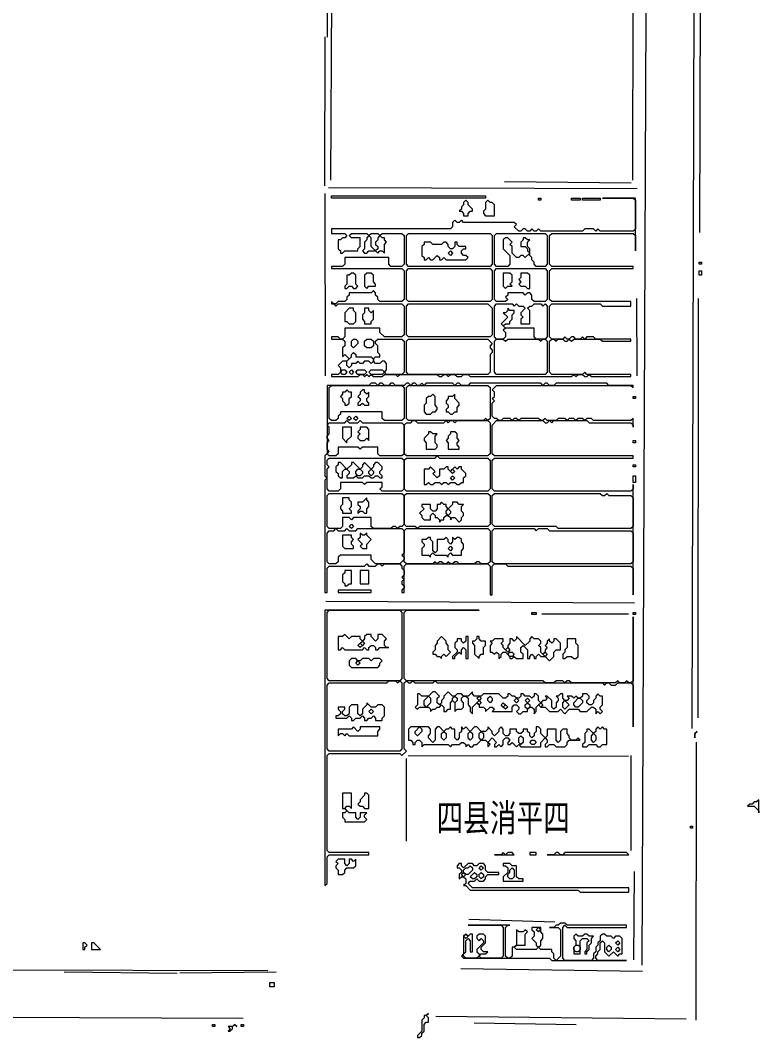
# Model space of a CAD drawing. Extents: x 10 to 1971, y 11 to 1392.
# Drawn here: x 1635.7 to 1971, y 11 to 472.7 of the extents above; entities that cross this region are included whole.
import ezdxf

# ---------------------------------------------------------------- set-up
doc = ezdxf.new("R2010")
doc.units = 0
for name, color, linetype, lineweight in [('OCR_TEXT', 6, 'Continuous', 0), ('TEXT_FALLBACK_OUTLINE', 2, 'Continuous', 0), ('TRACE_CURVE', 6, 'Continuous', 0), ('TRACE_STRAIGHT', 5, 'Continuous', 0), ('TRACE_TEXT_SYMBOL', 6, 'Continuous', 0)]:
    doc.layers.add(name, color=color, linetype=linetype, lineweight=lineweight)
doc.styles.add('wqy-unicode', font='wqy-unicode.lff')

msp = doc.modelspace()

# ---------------------------------------------------------------- linework, layer by layer
at = {"layer": 'TEXT_FALLBACK_OUTLINE', "color": 2}
for points in [[(1782, 288), (1782, 283), (1784, 281), (1784, 282), (1786, 284), (1786, 288)], [(1790, 288), (1790, 287), (1789, 286), (1790, 285), (1789, 284), (1789, 283), (1790, 282), (1792, 282), (1793, 283), (1794, 282), (1794, 287), (1793, 288)], [(1780, 272), (1780, 271), (1779, 270), (1779, 268), (1780, 267), (1780, 266), (1781, 265), (1782, 265), (1782, 268), (1783, 269), (1784, 269), (1785, 268), (1785, 267), (1784, 266), (1784, 265), (1787, 265), (1788, 266), (1789, 265), (1791, 265), (1792, 266), (1794, 266), (1795, 265), (1796, 265), (1797, 266), (1798, 266), (1799, 265), (1800, 265), (1800, 266), (1799, 267), (1799, 268), (1800, 269), (1800, 270), (1798, 272), (1797, 272), (1796, 271), (1796, 270), (1795, 269), (1792, 272), (1791, 271), (1791, 270), (1790, 269), (1787, 272), (1786, 272), (1786, 271), (1784, 269), (1781, 272)], [(1788, 268), (1789, 269), (1790, 269), (1791, 268), (1791, 267), (1790, 266), (1789, 266), (1788, 267)], [(1794, 268), (1795, 269), (1796, 268), (1796, 267), (1795, 266), (1794, 267)], [(1822, 270), (1821, 269), (1819, 269), (1819, 262), (1820, 262), (1821, 263), (1822, 262), (1823, 262), (1824, 263), (1826, 263), (1827, 262), (1828, 263), (1829, 263), (1830, 262), (1831, 263), (1833, 263), (1834, 262), (1835, 262), (1836, 263), (1837, 263), (1837, 265), (1838, 266), (1838, 267), (1836, 269), (1836, 270), (1835, 270), (1834, 269), (1833, 270), (1831, 268), (1830, 269), (1830, 270), (1829, 270), (1828, 269), (1826, 269), (1826, 266), (1825, 265), (1823, 267), (1824, 268)], [(1831, 268), (1832, 269), (1833, 268), (1832, 267)], [(1831, 265), (1832, 266), (1833, 265), (1832, 264)], [(1827, 254), (1826, 253), (1825, 253), (1825, 251), (1824, 250), (1823, 250), (1822, 251), (1822, 253), (1818, 253), (1818, 252), (1819, 251), (1817, 249), (1818, 248), (1818, 247), (1819, 246), (1822, 246), (1822, 248), (1823, 249), (1824, 248), (1824, 247), (1825, 247), (1826, 246), (1826, 245), (1827, 246), (1828, 246), (1828, 247), (1829, 248), (1830, 248), (1831, 247), (1831, 246), (1832, 247), (1833, 247), (1835, 245), (1836, 246), (1836, 247), (1837, 248), (1837, 249), (1836, 250), (1836, 252), (1837, 253), (1835, 253), (1834, 254), (1832, 254), (1832, 253), (1830, 251), (1829, 252), (1829, 253), (1828, 253)], [(1829, 250), (1830, 251), (1831, 250), (1831, 249), (1830, 248), (1829, 249)], [(1783, 194), (1782, 193), (1780, 193), (1780, 187), (1781, 187), (1782, 188), (1783, 187), (1791, 187), (1792, 188), (1793, 187), (1794, 187), (1794, 188), (1795, 189), (1796, 189), (1797, 188), (1797, 187), (1798, 187), (1799, 188), (1803, 188), (1802, 188), (1801, 189), (1801, 191), (1802, 192), (1800, 194), (1798, 194), (1798, 192), (1797, 191), (1795, 193), (1795, 194), (1793, 194), (1792, 193), (1792, 192), (1791, 191), (1790, 192), (1790, 193), (1786, 193), (1785, 192)], [(1789, 189), (1790, 190), (1791, 189), (1790, 188)], [(1790, 190), (1791, 191), (1792, 190), (1791, 189)], [(1827, 193), (1825, 191), (1825, 190), (1824, 189), (1824, 187), (1823, 186), (1823, 185), (1824, 185), (1825, 184), (1826, 184), (1827, 183), (1827, 184), (1828, 185), (1829, 184), (1831, 186), (1830, 187), (1830, 189), (1829, 190), (1829, 191)], [(1838, 193), (1838, 191), (1837, 190), (1836, 191), (1836, 192), (1834, 192), (1834, 191), (1833, 190), (1833, 188), (1834, 187), (1834, 186), (1832, 184), (1832, 183), (1833, 183), (1833, 184), (1835, 186), (1836, 185), (1836, 187), (1837, 188), (1838, 187), (1838, 183), (1839, 183), (1839, 193)], [(1843, 193), (1843, 192), (1842, 191), (1841, 191), (1841, 190), (1842, 189), (1842, 185), (1844, 183), (1844, 184), (1845, 185), (1846, 185), (1846, 188), (1847, 189), (1847, 191), (1845, 191), (1844, 192), (1844, 193)], [(1884, 192), (1884, 188), (1883, 187), (1883, 186), (1882, 185), (1882, 183), (1883, 183), (1884, 184), (1886, 184), (1887, 183), (1888, 183), (1889, 184), (1889, 189), (1888, 190), (1888, 192)], [(1856, 187), (1857, 188), (1858, 187), (1857, 186)], [(1857, 185), (1858, 186), (1859, 186), (1860, 185), (1859, 184), (1858, 184)], [(1873, 185), (1874, 186), (1875, 185), (1874, 184)], [(1786, 183), (1785, 182), (1785, 180), (1786, 179), (1798, 179), (1799, 180), (1799, 181), (1800, 182), (1799, 183), (1796, 183), (1795, 182), (1794, 183), (1791, 183), (1790, 182), (1789, 182), (1788, 183)], [(1788, 181), (1789, 182), (1790, 181), (1789, 180)], [(1793, 163), (1793, 162), (1791, 160), (1791, 158), (1790, 157), (1789, 158), (1789, 162), (1786, 162), (1785, 161), (1785, 158), (1784, 157), (1783, 157), (1782, 158), (1782, 159), (1783, 160), (1783, 161), (1780, 161), (1780, 160), (1781, 159), (1781, 158), (1780, 157), (1779, 157), (1779, 156), (1784, 156), (1785, 157), (1786, 156), (1786, 155), (1787, 155), (1788, 156), (1790, 156), (1791, 157), (1792, 156), (1792, 155), (1793, 155), (1794, 156), (1795, 156), (1796, 157), (1797, 156), (1797, 155), (1800, 155), (1800, 156), (1801, 157), (1801, 161), (1800, 162), (1798, 162), (1797, 161), (1795, 161)], [(1821, 166), (1822, 165), (1822, 163), (1820, 161), (1819, 162), (1819, 164)], [(1832, 165), (1833, 166), (1834, 165), (1834, 164), (1833, 163), (1832, 164)], [(1843, 165), (1844, 166), (1845, 165), (1844, 164)], [(1843, 163), (1844, 164), (1845, 163), (1844, 162)], [(1848, 165), (1849, 166), (1850, 165), (1850, 164), (1849, 163), (1848, 164)], [(1854, 162), (1855, 163), (1856, 162), (1855, 161)], [(1855, 161), (1856, 162), (1857, 161), (1856, 160)], [(1860, 164), (1861, 165), (1862, 164), (1861, 163)], [(1865, 164), (1866, 165), (1867, 164), (1866, 163)], [(1865, 162), (1866, 163), (1867, 162), (1867, 161), (1866, 160), (1865, 161)], [(1871, 162), (1872, 163), (1873, 162), (1872, 161)], [(1882, 163), (1883, 164), (1885, 162), (1883, 160), (1882, 161)], [(1889, 165), (1890, 165), (1891, 164), (1891, 163), (1889, 161), (1888, 161), (1887, 162), (1887, 163)], [(1794, 159), (1795, 160), (1796, 159), (1795, 158)], [(1787, 152), (1786, 151), (1780, 151), (1780, 148), (1781, 149), (1782, 149), (1783, 148), (1784, 149), (1785, 148), (1798, 148), (1798, 150), (1799, 151), (1799, 152), (1790, 152), (1790, 151), (1789, 150)], [(1817, 152), (1818, 151), (1818, 150), (1816, 148), (1815, 149), (1815, 150)], [(1827, 149), (1828, 150), (1829, 149), (1829, 147), (1828, 146), (1827, 147)], [(1839, 149), (1840, 150), (1841, 149), (1841, 147), (1840, 146), (1839, 147)], [(1844, 149), (1845, 150), (1846, 149), (1846, 147), (1845, 146), (1844, 147)], [(1862, 147), (1863, 148), (1864, 147), (1864, 145), (1863, 144), (1862, 145)], [(1898, 152), (1897, 151), (1897, 150), (1896, 149), (1894, 151), (1893, 151), (1893, 150), (1892, 149), (1892, 145), (1891, 144), (1891, 143), (1893, 143), (1894, 144), (1897, 144), (1898, 143), (1899, 143), (1900, 144), (1902, 144), (1902, 151), (1901, 151), (1900, 152), (1899, 151)], [(1895, 148), (1896, 149), (1897, 148), (1897, 146), (1896, 145), (1895, 146)], [(1867, 145), (1868, 146), (1869, 146), (1870, 145), (1869, 144), (1868, 144)], [(1855, 95), (1854, 94), (1851, 94), (1860, 94), (1859, 95), (1857, 95), (1856, 94)], [(1867, 95), (1867, 94), (1870, 94), (1870, 95)], [(1855, 90), (1855, 89), (1856, 89), (1857, 88), (1857, 86), (1855, 84), (1855, 82), (1864, 82), (1864, 83), (1862, 83), (1861, 84), (1861, 89), (1859, 89), (1858, 90)], [(1858, 87), (1859, 88), (1860, 87), (1860, 84), (1859, 83), (1858, 83), (1857, 84), (1857, 85), (1858, 86)]]:
    msp.add_lwpolyline(points, close=True, dxfattribs=at)
for points in [[(1861, 193), (1861, 192), (1860, 191), (1859, 192), (1858, 192), (1858, 190), (1857, 189), (1857, 188), (1856, 187), (1855, 188), (1855, 189), (1854, 190), (1855, 191), (1855, 192), (1851, 192), (1850, 191), (1849, 191), (1850, 190), (1849, 189), (1849, 186), (1850, 186), (1851, 185), (1852, 186), (1853, 185), (1853, 183), (1854, 184), (1854, 185), (1855, 186), (1856, 186), (1858, 184), (1858, 183), (1859, 183), (1860, 184), (1861, 183), (1864, 183), (1864, 185), (1863, 186), (1863, 188), (1864, 189), (1866, 187), (1866, 183), (1867, 183), (1867, 184), (1868, 185), (1869, 184), (1869, 183), (1870, 183), (1870, 184), (1871, 185), (1872, 184), (1874, 184), (1876, 182), (1878, 184), (1878, 186), (1879, 187), (1881, 187), (1881, 190), (1879, 192), (1878, 192), (1878, 191), (1877, 190), (1876, 191), (1876, 192), (1875, 191)], [(1875, 191), (1875, 190), (1874, 189), (1875, 188), (1874, 187), (1874, 186), (1873, 185), (1872, 186), (1872, 188), (1871, 189), (1872, 190), (1872, 191), (1871, 192), (1869, 192), (1868, 193), (1867, 192), (1867, 191), (1865, 189), (1861, 193)], [(1823, 168), (1821, 166), (1818, 166), (1817, 167), (1816, 167), (1816, 162), (1815, 161), (1816, 160), (1817, 161), (1821, 161), (1822, 160), (1822, 159), (1823, 160), (1824, 160), (1825, 161), (1826, 161), (1827, 162), (1828, 161), (1828, 159), (1829, 159), (1830, 160), (1831, 160), (1831, 163), (1832, 164), (1833, 163), (1833, 159), (1834, 160), (1836, 160), (1837, 161), (1837, 163), (1836, 164), (1836, 165), (1837, 166), (1838, 166), (1839, 165), (1839, 162), (1840, 161), (1840, 159), (1841, 158), (1841, 161), (1843, 163), (1844, 162), (1844, 161), (1846, 161), (1847, 160), (1847, 159), (1849, 161), (1850, 161), (1851, 160), (1850, 159), (1859, 159), (1859, 161), (1860, 162), (1861, 162), (1862, 161), (1862, 160), (1861, 159), (1862, 158), (1863, 158), (1864, 159), (1866, 159), (1866, 160), (1867, 161), (1868, 161)], [(1875, 166), (1874, 166), (1875, 165), (1874, 164), (1873, 164), (1872, 163), (1871, 164), (1871, 166), (1870, 167), (1869, 167), (1869, 166), (1868, 165), (1867, 166), (1865, 166), (1864, 167), (1863, 167), (1863, 166), (1862, 165), (1861, 165), (1860, 166), (1859, 166), (1858, 167), (1857, 167), (1857, 166), (1856, 165), (1855, 165), (1853, 167), (1846, 167), (1845, 166), (1842, 166), (1841, 167), (1841, 168), (1839, 166), (1837, 166), (1836, 167), (1834, 167), (1833, 166), (1832, 166), (1830, 168), (1828, 166), (1828, 165), (1827, 164), (1827, 163), (1826, 162), (1825, 163), (1825, 165), (1826, 166), (1824, 168), (1823, 168)], [(1868, 161), (1869, 160), (1869, 158), (1870, 159), (1870, 161), (1871, 162), (1872, 161), (1874, 161), (1876, 159), (1880, 159), (1881, 160), (1883, 158), (1885, 160), (1889, 160), (1890, 159), (1893, 159), (1895, 161), (1896, 161), (1897, 160), (1897, 158), (1898, 159), (1899, 158), (1900, 159), (1899, 160), (1899, 161), (1900, 162), (1900, 166), (1899, 166), (1898, 167), (1897, 166), (1897, 165), (1896, 164), (1896, 163), (1895, 162), (1894, 162), (1893, 163), (1893, 164), (1894, 165), (1894, 166), (1893, 167), (1891, 167), (1891, 166), (1890, 165), (1889, 165), (1888, 166), (1887, 165), (1886, 166), (1884, 166), (1885, 165), (1884, 164), (1883, 164), (1882, 165), (1882, 167), (1881, 167), (1880, 166), (1879, 166), (1880, 165), (1880, 164), (1879, 163), (1879, 161), (1878, 160), (1877, 161), (1877, 164), (1875, 166)], [(1813, 152), (1812, 151), (1812, 146), (1813, 146), (1814, 145), (1814, 144), (1815, 144), (1815, 145), (1816, 146), (1817, 146), (1818, 145), (1818, 143), (1819, 144), (1830, 144), (1831, 143), (1832, 144), (1835, 144), (1836, 145), (1837, 145), (1838, 144), (1838, 143), (1839, 144), (1840, 143), (1841, 143), (1842, 144), (1843, 144), (1845, 146), (1847, 146), (1848, 145), (1848, 143), (1849, 144), (1848, 145), (1850, 147), (1852, 145), (1851, 144), (1851, 143), (1852, 143), (1853, 144), (1854, 143), (1855, 144), (1855, 146), (1856, 147), (1857, 147), (1858, 146), (1857, 145), (1857, 144), (1858, 144), (1859, 145), (1861, 143), (1862, 144), (1863, 143), (1872, 143), (1872, 145), (1874, 147), (1875, 146), (1875, 145), (1874, 144), (1874, 143), (1875, 143), (1876, 144), (1878, 144), (1879, 143), (1883, 143), (1884, 144)], [(1834, 146), (1833, 147), (1833, 151), (1832, 151), (1831, 152), (1830, 151), (1829, 151), (1828, 150), (1826, 152), (1825, 152), (1824, 151), (1824, 146), (1823, 145), (1821, 147), (1821, 148), (1822, 149), (1822, 151), (1821, 152), (1813, 152)], [(1884, 144), (1884, 145), (1885, 146), (1890, 146), (1889, 147), (1888, 146), (1886, 146), (1885, 147), (1885, 148), (1884, 149), (1884, 151), (1882, 151), (1881, 150), (1881, 146), (1880, 145), (1879, 146), (1879, 151), (1875, 151), (1875, 148), (1874, 147), (1872, 149), (1872, 151), (1871, 152), (1870, 152), (1870, 150), (1869, 149), (1869, 148), (1868, 147), (1867, 148), (1867, 149), (1866, 150), (1866, 151), (1864, 151), (1864, 150), (1863, 149), (1862, 149), (1861, 150), (1861, 151), (1858, 151), (1858, 149), (1857, 148), (1856, 148), (1855, 149), (1855, 151), (1854, 152), (1853, 151), (1853, 150), (1851, 148), (1850, 149), (1850, 150), (1848, 152), (1848, 151), (1847, 150), (1845, 150), (1843, 152), (1842, 152), (1840, 150), (1838, 152), (1837, 151), (1836, 152), (1836, 150), (1835, 149), (1835, 147), (1834, 146)]]:
    msp.add_lwpolyline(points, dxfattribs=at)
at = {"layer": 'TRACE_CURVE', "color": 6}
for points in [[(1900, 392), (1914, 392), (1915, 391), (1915, 378), (1914, 377), (1899, 377), (1898, 378), (1897, 377), (1896, 378), (1892, 378), (1891, 377), (1872, 377), (1871, 378), (1870, 377), (1869, 377), (1868, 378), (1867, 377), (1866, 377), (1865, 378), (1864, 378), (1863, 377), (1862, 377), (1860, 379), (1861, 380), (1860, 381), (1837, 381), (1836, 382), (1835, 381), (1834, 381), (1833, 382), (1832, 381), (1832, 379), (1831, 378), (1777, 378), (1777, 376), (1783, 376), (1784, 375), (1783, 374), (1782, 374), (1781, 373), (1780, 373), (1780, 369), (1781, 368), (1781, 367), (1782, 367), (1783, 368), (1789, 368), (1789, 369), (1790, 370), (1790, 374), (1786, 374), (1785, 375), (1786, 376), (1793, 376), (1794, 375), (1793, 374), (1793, 373), (1792, 372), (1792, 369), (1791, 368), (1792, 367), (1793, 367), (1794, 368), (1797, 368)], [(1884, 327), (1885, 328), (1886, 327), (1887, 328), (1899, 328), (1900, 327), (1913, 327), (1913, 328), (1897, 328), (1896, 329), (1893, 329), (1892, 328), (1891, 329), (1890, 328), (1888, 328), (1887, 329), (1886, 329), (1885, 328), (1884, 328), (1883, 329), (1882, 328), (1877, 328), (1876, 329), (1876, 343), (1877, 344), (1899, 344), (1900, 343), (1913, 343), (1913, 345), (1877, 345), (1876, 346), (1876, 359), (1877, 360), (1914, 360), (1914, 361), (1877, 361), (1876, 362), (1876, 375), (1877, 376), (1914, 376), (1915, 375), (1915, 368), (1915, 392), (1900, 392)], [(1797, 368), (1798, 367), (1799, 368), (1800, 368), (1801, 367), (1801, 371), (1802, 372), (1801, 373), (1801, 374), (1800, 374), (1799, 375), (1800, 376), (1809, 376), (1810, 375), (1810, 362), (1809, 361), (1804, 361), (1803, 362), (1803, 365), (1783, 365), (1783, 362), (1782, 361), (1777, 361), (1777, 360), (1809, 360), (1810, 359), (1810, 346), (1809, 345), (1799, 345), (1798, 346), (1798, 347), (1797, 348), (1797, 349), (1796, 350), (1795, 349), (1785, 349), (1785, 348), (1784, 347), (1784, 346), (1783, 345), (1780, 345), (1779, 344), (1778, 344), (1777, 345), (1777, 344), (1778, 344), (1779, 343), (1780, 344), (1809, 344), (1810, 343), (1810, 330), (1809, 329), (1801, 329), (1799, 331), (1799, 333), (1783, 333), (1783, 329), (1782, 328), (1781, 328), (1780, 329), (1777, 329), (1777, 328), (1782, 328), (1783, 327)], [(1783, 327), (1783, 325), (1782, 324), (1782, 320), (1783, 321), (1785, 319), (1784, 318), (1782, 318), (1780, 316), (1781, 315), (1781, 313), (1780, 312), (1777, 312), (1777, 311), (1789, 311), (1790, 312), (1791, 312), (1792, 311), (1793, 312), (1794, 311), (1795, 312), (1796, 311), (1800, 311), (1801, 312), (1806, 312), (1807, 311), (1808, 312), (1825, 312), (1826, 311), (1827, 311), (1828, 312), (1829, 312), (1830, 311), (1831, 312), (1833, 312), (1834, 311), (1836, 311), (1837, 312), (1839, 312), (1840, 311), (1886, 311), (1887, 312), (1888, 311), (1889, 312), (1891, 312), (1892, 311), (1893, 311), (1894, 312), (1895, 311), (1913, 311), (1913, 312), (1893, 312), (1892, 313), (1891, 312), (1877, 312), (1876, 313), (1876, 327), (1877, 328), (1878, 328), (1879, 327), (1880, 328), (1882, 328), (1883, 327), (1884, 327)], [(1795, 308), (1794, 307), (1775, 307), (1775, 276), (1774, 275), (1774, 266), (1775, 265), (1774, 264), (1774, 213), (1775, 213), (1775, 224), (1776, 225), (1792, 225), (1793, 226), (1794, 225), (1797, 225), (1798, 226), (1799, 226), (1800, 225), (1801, 226), (1808, 226), (1809, 225), (1809, 224), (1810, 223), (1810, 221), (1809, 220), (1810, 219), (1809, 218), (1809, 217), (1810, 216), (1810, 215), (1809, 214), (1809, 213), (1810, 213), (1810, 225), (1811, 226), (1848, 226), (1849, 225), (1849, 212), (1850, 212), (1850, 225), (1851, 226), (1856, 226), (1857, 225), (1913, 225), (1914, 224), (1914, 212), (1914, 262), (1914, 260), (1913, 259), (1851, 259), (1850, 260), (1850, 273), (1851, 274), (1914, 274), (1914, 275), (1851, 275), (1850, 276), (1850, 289), (1852, 291), (1873, 291), (1874, 290), (1875, 290), (1876, 291)], [(1834, 308), (1833, 307), (1832, 308), (1820, 308), (1819, 307), (1818, 308), (1817, 307), (1816, 307), (1815, 308), (1814, 308), (1813, 307), (1812, 308), (1811, 308), (1810, 307), (1806, 307), (1805, 308), (1804, 308), (1803, 307), (1801, 307), (1800, 308), (1799, 308), (1798, 307), (1797, 308), (1795, 308)], [(1876, 291), (1877, 290), (1878, 291), (1893, 291), (1894, 290), (1913, 290), (1914, 289), (1914, 288), (1914, 292), (1913, 291), (1896, 291), (1895, 292), (1893, 292), (1892, 291), (1891, 292), (1889, 292), (1888, 291), (1887, 292), (1885, 292), (1884, 291), (1883, 292), (1880, 292), (1879, 291), (1875, 291), (1874, 292), (1873, 291), (1872, 291), (1871, 292), (1863, 292), (1862, 291), (1861, 292), (1860, 292), (1859, 291), (1858, 292), (1855, 292), (1854, 291), (1853, 291), (1852, 292), (1851, 292), (1850, 293), (1850, 299), (1851, 300), (1850, 301), (1851, 302), (1851, 304), (1850, 305), (1852, 307), (1913, 307), (1914, 306), (1914, 307), (1903, 307), (1902, 308), (1879, 308), (1878, 307), (1876, 307), (1875, 308), (1874, 308), (1873, 307), (1872, 308), (1840, 308), (1839, 307), (1836, 307), (1835, 308), (1834, 308)]]:
    msp.add_lwpolyline(points, dxfattribs=at)
for points in [[(1794, 375), (1795, 376), (1798, 376), (1799, 375), (1798, 374), (1798, 373), (1797, 372), (1797, 371), (1798, 370), (1798, 369), (1797, 368), (1795, 370), (1795, 374)], [(1811, 375), (1812, 376), (1849, 376), (1850, 375), (1850, 362), (1849, 361), (1812, 361), (1811, 362)], [(1851, 375), (1852, 376), (1874, 376), (1875, 375), (1875, 362), (1874, 361), (1870, 361), (1869, 362), (1869, 363), (1868, 364), (1868, 365), (1867, 366), (1867, 369), (1866, 370), (1866, 372), (1867, 373), (1866, 373), (1865, 374), (1864, 374), (1864, 373), (1863, 372), (1863, 370), (1865, 370), (1866, 369), (1866, 368), (1867, 367), (1865, 365), (1864, 366), (1863, 366), (1862, 365), (1861, 365), (1859, 367), (1859, 370), (1858, 371), (1859, 372), (1857, 374), (1856, 374), (1855, 373), (1855, 369), (1858, 366), (1858, 362), (1857, 361), (1852, 361), (1851, 362)], [(1811, 359), (1812, 360), (1849, 360), (1850, 359), (1850, 346), (1849, 345), (1812, 345), (1811, 346)], [(1851, 359), (1852, 360), (1874, 360), (1875, 359), (1875, 346), (1874, 345), (1869, 345), (1868, 346), (1868, 348), (1867, 349), (1866, 349), (1865, 348), (1864, 349), (1857, 349), (1857, 348), (1856, 347), (1857, 346), (1856, 345), (1852, 345), (1851, 346)], [(1811, 343), (1812, 344), (1848, 344), (1850, 342), (1850, 330), (1849, 329), (1812, 329), (1811, 330)], [(1851, 343), (1852, 344), (1859, 344), (1860, 343), (1861, 344), (1862, 343), (1864, 343), (1865, 342), (1863, 340), (1863, 339), (1864, 338), (1863, 337), (1863, 335), (1867, 335), (1867, 341), (1866, 342), (1867, 343), (1868, 343), (1869, 344), (1872, 344), (1873, 343), (1874, 344), (1875, 343), (1875, 329), (1874, 328), (1870, 328), (1869, 329), (1869, 333), (1856, 333), (1855, 334), (1856, 335), (1858, 335), (1858, 336), (1859, 337), (1859, 339), (1860, 340), (1860, 341), (1858, 341), (1857, 342), (1857, 341), (1856, 340), (1855, 340), (1857, 338), (1854, 335), (1856, 333), (1855, 332), (1856, 331), (1856, 329), (1855, 328), (1852, 328), (1851, 329)], [(1786, 327), (1787, 328), (1788, 328), (1789, 327), (1789, 326), (1787, 324), (1786, 325)], [(1792, 327), (1793, 328), (1795, 328), (1796, 327), (1796, 325), (1795, 324), (1793, 324), (1792, 325)], [(1797, 327), (1798, 328), (1809, 328), (1810, 327), (1810, 313), (1809, 312), (1802, 312), (1801, 313), (1802, 314), (1802, 317), (1801, 318), (1800, 318), (1799, 317), (1797, 317), (1796, 318), (1796, 319), (1797, 320), (1799, 320), (1799, 321), (1798, 322), (1798, 325), (1797, 326)], [(1811, 327), (1812, 328), (1848, 328), (1850, 326), (1849, 325), (1849, 324), (1850, 323), (1850, 322), (1849, 321), (1849, 313), (1848, 312), (1812, 312), (1811, 313)], [(1851, 327), (1852, 328), (1855, 328), (1856, 327), (1857, 328), (1871, 328), (1872, 327), (1873, 328), (1874, 328), (1875, 327), (1875, 313), (1874, 312), (1852, 312), (1851, 313)], [(1786, 321), (1787, 322), (1788, 321), (1788, 320), (1795, 320), (1796, 319), (1796, 318), (1795, 317), (1794, 318), (1792, 318), (1791, 317), (1790, 317), (1789, 318), (1788, 317), (1786, 317), (1786, 316), (1785, 315), (1784, 316), (1784, 318), (1786, 320)], [(1781, 313), (1782, 314), (1783, 314), (1784, 313), (1783, 312), (1782, 312)], [(1785, 313), (1786, 314), (1787, 313), (1786, 312)], [(1788, 313), (1789, 314), (1792, 314), (1793, 313), (1792, 312), (1789, 312)], [(1794, 313), (1795, 314), (1800, 314), (1801, 313), (1800, 312), (1795, 312)], [(1776, 306), (1777, 307), (1809, 307), (1810, 306), (1810, 292), (1809, 291), (1801, 291), (1800, 292), (1800, 295), (1781, 295), (1781, 294), (1780, 293), (1780, 292), (1779, 291), (1777, 291), (1776, 292)], [(1811, 306), (1812, 307), (1848, 307), (1849, 306), (1849, 292), (1848, 291), (1847, 292), (1846, 291), (1812, 291), (1811, 292)], [(1783, 290), (1784, 291), (1785, 290), (1789, 290), (1790, 291), (1791, 290), (1809, 290), (1810, 289), (1810, 276), (1809, 275), (1799, 275), (1798, 276), (1798, 279), (1791, 279), (1790, 278), (1789, 279), (1780, 279), (1780, 276), (1779, 275), (1776, 275), (1775, 276), (1776, 277), (1775, 278), (1775, 281), (1776, 282), (1775, 283), (1775, 284), (1776, 285), (1776, 288), (1775, 289), (1776, 290)], [(1784, 292), (1785, 293), (1786, 292), (1785, 291)], [(1787, 292), (1788, 293), (1789, 292), (1788, 291)], [(1813, 290), (1814, 291), (1815, 291), (1816, 290), (1828, 290), (1829, 291), (1830, 290), (1831, 291), (1832, 291), (1833, 290), (1834, 291), (1848, 291), (1849, 290), (1849, 276), (1848, 275), (1811, 275), (1810, 276), (1810, 289), (1811, 290)], [(1775, 273), (1776, 274), (1809, 274), (1810, 273), (1810, 260), (1809, 259), (1800, 259), (1799, 260), (1800, 261), (1800, 263), (1793, 263), (1792, 262), (1791, 263), (1781, 263), (1781, 260), (1780, 259), (1776, 259), (1775, 260), (1775, 269), (1776, 270), (1775, 271)], [(1824, 274), (1825, 275), (1826, 274), (1848, 274), (1849, 273), (1849, 260), (1848, 259), (1811, 259), (1810, 260), (1810, 273), (1811, 274)], [(1775, 257), (1776, 258), (1809, 258), (1810, 257), (1810, 244), (1809, 243), (1808, 243), (1807, 242), (1806, 243), (1805, 243), (1804, 242), (1796, 242), (1795, 243), (1795, 247), (1787, 247), (1786, 246), (1785, 247), (1782, 247), (1782, 243), (1781, 242), (1776, 242), (1775, 243)], [(1810, 257), (1811, 258), (1848, 258), (1849, 257), (1849, 244), (1848, 243), (1817, 243), (1816, 242), (1815, 243), (1811, 243), (1810, 244)], [(1850, 257), (1851, 258), (1899, 258), (1900, 257), (1901, 257), (1902, 258), (1903, 257), (1913, 257), (1914, 256), (1914, 243), (1913, 242), (1880, 242), (1879, 243), (1851, 243), (1850, 244)], [(1778, 241), (1779, 242), (1780, 241), (1783, 241), (1784, 242), (1785, 241), (1788, 241), (1789, 242), (1809, 242), (1810, 241), (1810, 231), (1809, 230), (1810, 229), (1810, 228), (1808, 226), (1797, 226), (1795, 228), (1795, 230), (1781, 230), (1780, 229), (1780, 227), (1779, 226), (1776, 226), (1775, 227), (1775, 240), (1776, 241)], [(1785, 243), (1786, 244), (1787, 243), (1786, 242)], [(1810, 241), (1811, 242), (1848, 242), (1849, 241), (1849, 227), (1848, 226), (1845, 226), (1844, 227), (1843, 227), (1842, 226), (1835, 226), (1834, 227), (1833, 227), (1832, 226), (1831, 226), (1830, 227), (1829, 226), (1828, 226), (1827, 227), (1826, 227), (1825, 226), (1824, 227), (1823, 226), (1811, 226), (1810, 227)], [(1850, 241), (1851, 242), (1869, 242), (1870, 241), (1871, 242), (1875, 242), (1876, 241), (1913, 241), (1914, 240), (1914, 227), (1913, 226), (1851, 226), (1850, 227)], [(1774, 205), (1774, 80), (1775, 81), (1775, 93), (1776, 94), (1794, 94), (1794, 95), (1776, 95), (1775, 96), (1775, 139), (1776, 140), (1808, 140), (1809, 139), (1811, 141), (1810, 142), (1810, 172), (1811, 173), (1812, 172), (1813, 172), (1814, 173), (1815, 172), (1823, 172), (1824, 173), (1825, 172), (1900, 172), (1901, 171), (1902, 172), (1903, 172), (1904, 171), (1906, 171), (1907, 172), (1913, 172), (1914, 171), (1914, 152), (1914, 202), (1914, 173), (1913, 172), (1912, 172), (1911, 173), (1910, 172), (1908, 172), (1907, 173), (1906, 172), (1886, 172), (1885, 173), (1884, 173), (1883, 172), (1882, 173), (1879, 173), (1878, 172), (1874, 172), (1873, 173), (1811, 173), (1810, 174), (1810, 204), (1811, 205), (1844, 205)], [(1775, 204), (1776, 205), (1808, 205), (1809, 204), (1809, 174), (1808, 173), (1776, 173), (1775, 174)], [(1802, 172), (1803, 173), (1806, 173), (1807, 172), (1808, 173), (1809, 172), (1809, 142), (1808, 141), (1776, 141), (1775, 142), (1775, 171), (1776, 172)]]:
    msp.add_lwpolyline(points, close=True, dxfattribs=at)
at = {"layer": 'TRACE_STRAIGHT', "color": 5}
for p, q in [((1944.22, 376.38), (1946.1, 885.13)), ((1940.77, 151.37), (1942.13, 665.12)), ((1776.74, 400.12), (1777.91, 648.88)), ((1913.91, 400.13), (1914.34, 640.89)), ((1775, 534), (1775, 465)), ((1918.06, 43.86), (1919.89, 476.37)), ((1774.03, 397.62), (1774.07, 465.13)), ((1855.61, 399.5), (1913.13, 398.98)), ((1774.03, 394.13), (1774.04, 311.38)), ((1775.63, 396.78), (1915.88, 396.43)), ((1915.55, 346.37), (1915.64, 311.38)), ((1943.59, 156.12), (1943.62, 346.38)), ((1774.38, 209.06), (1914.63, 208.4)), ((1872.59, 203.41), (1911.88, 203.41)), ((1942.56, 18.87), (1942.78, 145.13)), ((1811.87, 139.12), (1911.87, 138.69)), ((1913, 139), (1913, 96)), ((1810.88, 137.63), (1810.91, 100.12)), ((1914.33, 46.38), (1914.61, 86.37)), ((1839.33, 64.78), (1878.43, 63.63)), ((1150.63, 43.07), (1748.13, 41.48)), ((1835.68, 42.37), (1918.18, 41.13)), ((1655.58, 40.84), (1706.86, 40.33)), ((1708.14, 40.49), (1751.91, 40.8)), ((1410.62, 21.07), (1736.87, 19.9)), ((1824.38, 20.75), (1938.13, 19.48)), ((1841.85, 17.73), (1888.16, 16.92))]:
    msp.add_line(p, q, dxfattribs=at)
at = {"layer": 'TRACE_TEXT_SYMBOL', "color": 6}
for points in [[(1777, 393), (1847, 393), (1847, 392), (1777, 392)], [(1838, 391), (1837, 390), (1837, 389), (1836, 388), (1836, 387), (1835, 386), (1836, 386), (1837, 385), (1837, 384), (1839, 384), (1839, 385), (1840, 386), (1841, 386), (1841, 387), (1839, 389), (1839, 390)], [(1848, 391), (1847, 390), (1847, 387), (1846, 386), (1846, 385), (1847, 384), (1851, 384), (1851, 389), (1850, 390), (1849, 390)], [(1871, 392), (1872, 392), (1872, 391), (1871, 391)], [(1886, 392), (1890, 392), (1890, 391), (1886, 391)], [(1891, 392), (1899, 392), (1899, 391), (1891, 391)], [(1819, 372), (1819, 371), (1818, 370), (1818, 366), (1819, 365), (1819, 364), (1820, 364), (1821, 365), (1822, 364), (1823, 364), (1825, 366), (1826, 365), (1826, 364), (1827, 364), (1828, 365), (1829, 364), (1838, 364), (1839, 365), (1838, 366), (1837, 366), (1836, 367), (1836, 368), (1837, 369), (1838, 369), (1838, 370), (1835, 370), (1834, 371), (1834, 372), (1833, 372), (1833, 370), (1832, 369), (1831, 369), (1830, 370), (1830, 371), (1829, 372), (1828, 372), (1827, 371), (1823, 371), (1822, 372)], [(1830, 367), (1831, 368), (1832, 367), (1831, 366)], [(1944, 363), (1945, 363), (1945, 362), (1944, 362)], [(1786, 358), (1785, 357), (1784, 357), (1784, 353), (1783, 352), (1783, 351), (1784, 351), (1785, 352), (1786, 352), (1787, 351), (1788, 351), (1789, 352), (1788, 353), (1788, 357), (1787, 358)], [(1793, 358), (1792, 357), (1792, 352), (1793, 351), (1794, 352), (1797, 352), (1797, 353), (1796, 354), (1796, 357), (1795, 358)], [(1855, 358), (1855, 352), (1856, 351), (1857, 352), (1859, 352), (1858, 353), (1859, 354), (1859, 357), (1858, 358)], [(1863, 358), (1863, 356), (1862, 355), (1863, 354), (1862, 353), (1863, 352), (1865, 352), (1866, 351), (1867, 351), (1867, 357), (1866, 358)], [(1944, 359), (1945, 359), (1945, 357), (1944, 357)], [(1785, 342), (1783, 340), (1783, 336), (1784, 336), (1785, 335), (1787, 335), (1788, 336), (1788, 340), (1787, 341), (1787, 342)], [(1792, 342), (1792, 340), (1791, 339), (1791, 337), (1792, 336), (1792, 335), (1795, 335), (1795, 336), (1796, 337), (1796, 341), (1795, 340), (1794, 341), (1794, 342)], [(1784, 305), (1783, 304), (1782, 304), (1782, 303), (1781, 302), (1782, 301), (1782, 300), (1783, 299), (1783, 298), (1784, 298), (1785, 299), (1785, 301), (1786, 302), (1786, 304), (1785, 304)], [(1791, 305), (1790, 304), (1790, 303), (1789, 302), (1790, 301), (1790, 300), (1789, 299), (1789, 298), (1790, 298), (1791, 299), (1792, 298), (1794, 298), (1794, 299), (1793, 300), (1793, 301), (1794, 302), (1794, 304), (1793, 303), (1792, 304), (1792, 305)], [(1823, 303), (1822, 302), (1821, 302), (1820, 301), (1820, 299), (1819, 298), (1819, 295), (1820, 294), (1822, 294), (1823, 295), (1824, 295), (1825, 296), (1825, 297), (1824, 298), (1824, 302)], [(1833, 303), (1832, 302), (1830, 302), (1830, 301), (1829, 300), (1829, 299), (1830, 298), (1830, 297), (1829, 296), (1829, 295), (1830, 295), (1831, 294), (1832, 294), (1833, 295), (1834, 295), (1834, 297), (1835, 298), (1835, 299), (1833, 301)], [(1914, 302), (1915, 302), (1915, 301), (1914, 301)], [(1821, 286), (1821, 285), (1819, 283), (1819, 282), (1820, 281), (1820, 278), (1824, 278), (1825, 279), (1825, 280), (1824, 281), (1824, 284), (1825, 285), (1823, 285), (1822, 286)], [(1831, 286), (1831, 285), (1830, 284), (1830, 283), (1829, 282), (1830, 281), (1830, 278), (1835, 278), (1835, 279), (1834, 280), (1834, 281), (1835, 282), (1834, 283), (1834, 285), (1833, 286)], [(1914, 282), (1915, 282), (1915, 281), (1914, 281)], [(1914, 271), (1915, 271), (1915, 270), (1914, 270)], [(1914, 266), (1915, 266), (1915, 263), (1914, 263)], [(1782, 256), (1782, 253), (1781, 252), (1781, 251), (1782, 250), (1782, 249), (1786, 249), (1786, 250), (1785, 251), (1786, 252), (1786, 254), (1785, 255), (1785, 256)], [(1793, 256), (1791, 254), (1789, 254), (1789, 253), (1790, 252), (1790, 251), (1789, 250), (1789, 249), (1790, 250), (1791, 250), (1792, 249), (1793, 249), (1793, 251), (1794, 252), (1794, 254), (1793, 255)], [(1782, 239), (1782, 234), (1783, 233), (1787, 233), (1787, 234), (1786, 235), (1786, 236), (1787, 237), (1786, 238), (1786, 239)], [(1790, 240), (1790, 238), (1789, 237), (1791, 235), (1790, 234), (1791, 233), (1793, 233), (1793, 235), (1795, 237), (1793, 239), (1793, 240), (1792, 239), (1791, 239)], [(1821, 238), (1820, 237), (1818, 237), (1818, 236), (1819, 235), (1819, 234), (1818, 233), (1818, 230), (1821, 230), (1822, 229), (1822, 230), (1823, 231), (1824, 230), (1829, 230), (1830, 229), (1830, 230), (1831, 231), (1832, 230), (1836, 230), (1836, 232), (1837, 233), (1837, 235), (1836, 236), (1836, 237), (1835, 238), (1834, 238), (1833, 237), (1832, 238), (1832, 236), (1831, 235), (1830, 236), (1830, 237), (1829, 238), (1828, 237), (1825, 237), (1825, 232), (1824, 231), (1823, 232), (1823, 236), (1822, 237), (1822, 238)], [(1830, 233), (1831, 234), (1832, 233), (1831, 232)], [(1783, 223), (1783, 222), (1782, 221), (1782, 218), (1783, 217), (1783, 216), (1784, 216), (1785, 217), (1786, 217), (1786, 223)], [(1790, 223), (1790, 217), (1794, 217), (1794, 223)], [(1780, 214), (1780, 213), (1795, 213), (1795, 214)], [(1868, 204), (1870, 204), (1870, 203), (1868, 203)], [(1914, 204), (1915, 204), (1915, 203), (1914, 203)], [(1943, 150), (1942, 149), (1942, 147), (1942, 149)], [(1782, 122), (1782, 115), (1783, 115), (1784, 114), (1783, 113), (1782, 113), (1782, 111), (1783, 110), (1783, 109), (1792, 109), (1793, 110), (1792, 111), (1792, 112), (1793, 113), (1790, 113), (1790, 111), (1789, 110), (1788, 111), (1788, 113), (1785, 113), (1783, 115), (1784, 116), (1785, 116), (1786, 115), (1786, 122)], [(1792, 122), (1792, 121), (1790, 119), (1790, 118), (1789, 117), (1790, 116), (1791, 116), (1792, 115), (1794, 115), (1794, 121), (1793, 122)], [(1971, 119), (1970, 118), (1969, 118), (1968, 117), (1967, 117), (1966, 116), (1969, 116), (1971, 114), (1971, 113)], [(1940, 107), (1941, 107), (1941, 106), (1940, 106)], [(1879, 95), (1878, 94), (1875, 94), (1912, 94), (1911, 95), (1883, 95), (1882, 94), (1881, 94), (1880, 95)], [(1780, 92), (1779, 91), (1780, 90), (1779, 89), (1779, 88), (1780, 87), (1780, 85), (1782, 85), (1783, 86), (1783, 87), (1784, 88), (1787, 88), (1788, 89), (1788, 92), (1787, 91), (1786, 92), (1785, 92), (1785, 90), (1784, 89), (1783, 90), (1783, 92)], [(1835, 90), (1834, 89), (1834, 88), (1835, 88), (1836, 87), (1836, 86), (1835, 85), (1835, 83), (1836, 84), (1837, 84), (1838, 83), (1838, 81), (1837, 80), (1838, 80), (1840, 78), (1889, 78), (1890, 77), (1912, 77), (1912, 79), (1841, 79), (1839, 81), (1840, 82), (1842, 82), (1843, 83), (1844, 82), (1846, 82), (1847, 83), (1847, 84), (1848, 85), (1853, 85), (1853, 86), (1848, 86), (1847, 87), (1847, 89), (1846, 90), (1844, 90), (1843, 89), (1842, 89), (1841, 90), (1839, 90), (1837, 88), (1836, 89), (1836, 90)], [(1839, 88), (1840, 89), (1841, 88), (1841, 87), (1839, 85), (1838, 85), (1837, 86), (1837, 87), (1838, 88)], [(1844, 88), (1845, 89), (1846, 88), (1845, 87)], [(1836, 85), (1837, 86), (1838, 85), (1837, 84)], [(1842, 86), (1843, 85), (1843, 84), (1842, 83), (1841, 83), (1840, 84)], [(1844, 85), (1845, 86), (1846, 85), (1846, 84), (1845, 83), (1844, 84)], [(1870, 60), (1871, 61), (1872, 60), (1871, 59)], [(1837, 57), (1838, 58), (1839, 57), (1838, 56)], [(1888, 58), (1887, 57), (1887, 56), (1888, 55), (1888, 53), (1887, 52), (1887, 49), (1890, 49), (1890, 55), (1891, 56), (1893, 56), (1894, 55), (1893, 54), (1893, 51), (1892, 50), (1892, 49), (1893, 49), (1893, 50), (1894, 51), (1894, 53), (1895, 54), (1895, 56), (1896, 57), (1894, 57), (1893, 58), (1892, 58), (1891, 57), (1889, 57)], [(1664, 54), (1664, 51), (1665, 51), (1665, 52), (1666, 53), (1665, 54)], [(1668, 54), (1668, 51), (1672, 51), (1669, 54)], [(1887, 52), (1888, 53), (1889, 53), (1890, 52), (1890, 51), (1889, 50), (1888, 50), (1887, 51)], [(1902, 52), (1903, 53), (1904, 52), (1904, 51), (1903, 50), (1902, 51)], [(1906, 54), (1907, 55), (1908, 54), (1907, 53)], [(1906, 51), (1907, 52), (1908, 51), (1907, 50)], [(1749, 36), (1751, 36), (1751, 34), (1749, 34)], [(1821, 22), (1820, 21), (1819, 21), (1819, 20), (1818, 19), (1818, 14), (1816, 12), (1816, 11), (1817, 11), (1818, 12), (1818, 13), (1819, 14), (1819, 17), (1820, 18), (1821, 18), (1821, 20), (1820, 21)], [(1723, 17), (1724, 17), (1724, 16), (1723, 16)], [(1733, 17), (1732, 16), (1730, 16), (1731, 15), (1730, 14), (1731, 14), (1732, 15), (1732, 16), (1733, 17), (1734, 16)], [(1736, 17), (1737, 17), (1737, 16), (1736, 16)]]:
    msp.add_lwpolyline(points, close=True, dxfattribs=at)
for points in [[(1881, 63), (1880, 62), (1879, 62), (1878, 61), (1876, 61), (1880, 61), (1881, 60), (1881, 48), (1879, 46), (1878, 47), (1878, 49), (1877, 50), (1877, 51), (1872, 51), (1871, 52), (1872, 53), (1872, 55), (1873, 56), (1873, 58), (1872, 59), (1872, 61), (1868, 61), (1868, 60), (1869, 59), (1869, 57), (1868, 56), (1870, 54), (1870, 53), (1871, 52), (1870, 51), (1861, 51), (1860, 52), (1861, 53), (1865, 53), (1865, 58), (1866, 59), (1865, 60), (1864, 59), (1862, 59), (1861, 60), (1861, 53), (1860, 52), (1859, 52), (1859, 48), (1858, 47), (1857, 47), (1856, 48), (1856, 61), (1857, 62), (1858, 62), (1839, 62), (1854, 62), (1855, 61), (1855, 48), (1854, 47), (1845, 47), (1844, 48), (1845, 49), (1847, 49), (1848, 50), (1846, 50), (1845, 51), (1845, 52), (1847, 54)], [(1897, 50), (1896, 49), (1896, 47), (1895, 46), (1883, 46), (1882, 47), (1882, 61), (1883, 62), (1884, 61), (1911, 61), (1911, 62), (1884, 62), (1883, 63), (1881, 63)], [(1847, 54), (1847, 57), (1846, 58), (1844, 58), (1843, 57), (1843, 56), (1844, 55), (1845, 56), (1846, 55), (1846, 54), (1843, 51), (1843, 50), (1844, 49), (1844, 48), (1843, 47), (1838, 47), (1837, 48), (1837, 49), (1838, 50), (1838, 55), (1839, 56), (1840, 55), (1840, 50), (1841, 50), (1841, 58), (1840, 58), (1839, 57), (1838, 58), (1837, 57), (1837, 49), (1836, 48), (1837, 47), (1876, 47), (1877, 46), (1911, 46), (1898, 46), (1897, 47), (1897, 48), (1898, 49), (1898, 50), (1899, 51), (1899, 54), (1900, 55), (1901, 54), (1901, 50), (1903, 48), (1905, 50), (1907, 48), (1908, 49), (1909, 49), (1909, 56), (1908, 57), (1906, 57), (1905, 56), (1904, 57), (1902, 57), (1901, 58), (1900, 58), (1899, 57), (1899, 55), (1898, 54), (1898, 53), (1897, 52), (1897, 50)]]:
    msp.add_lwpolyline(points, dxfattribs=at)

# ---------------------------------------------------------------- texts
at = {"layer": 'OCR_TEXT', "color": 6, "style": 'wqy-unicode', "width": 0.711266}
msp.add_text('四县消平四', height=12.48, dxfattribs=at).set_placement((1824.69, 104.51))

doc.saveas('drawing.dxf')
